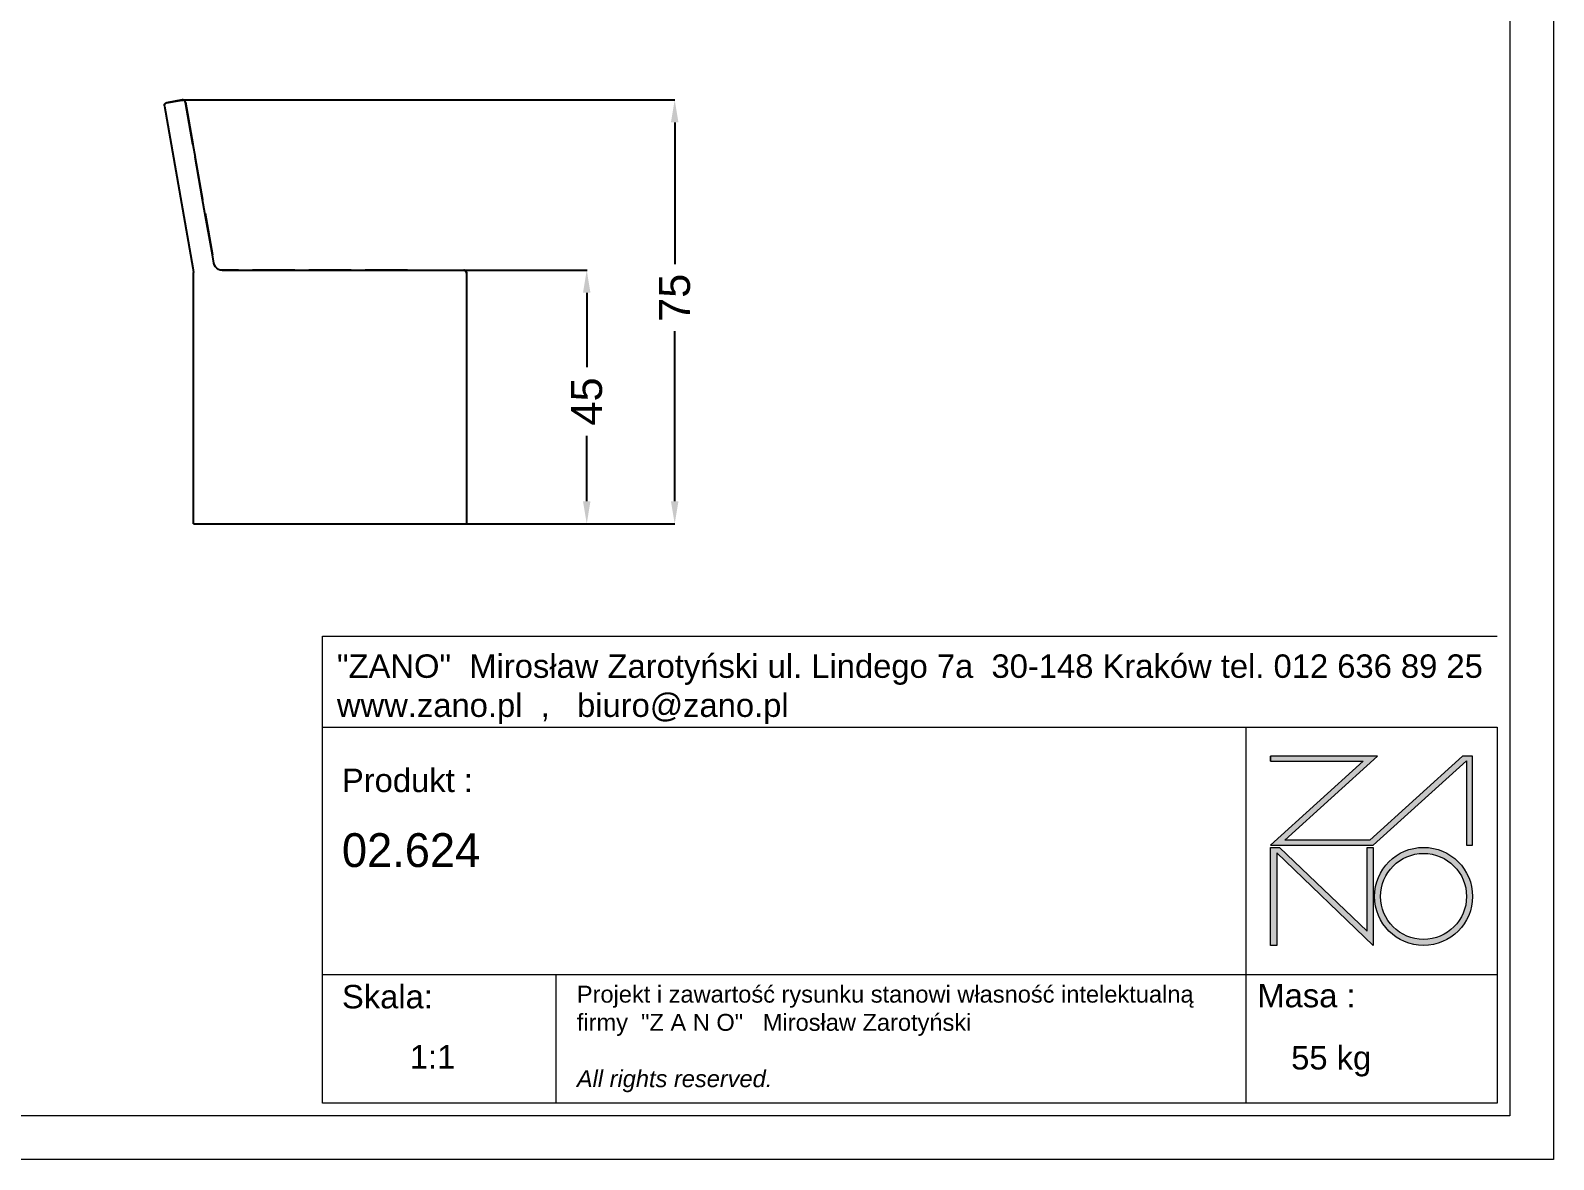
# Model space of a CAD drawing. Header units: inches. Extents: x -1533 to 3873, y -634 to 3374.
# Drawn here: x 1170 to 3873, y -634 to 1370 of the extents above; entities that cross this region are included whole.
import ezdxf

# ---------------------------------------------------------------- set-up
doc = ezdxf.new("R2010")
doc.units = ezdxf.units.IN
doc.header["$MEASUREMENT"] = 0
doc.layers.add('DIMS', color=7, linetype='Continuous')
doc.layers.add('tabelka', color=155, linetype='Continuous')
doc.styles.get("Standard").update_dxf_attribs({"font": 'arial.ttf'})
doc.dimstyles.new('ISO-25', dxfattribs={"dimtxt": 2.5, "dimasz": 2.5, "dimexe": 1.25, "dimexo": 0.625, "dimtad": 1, "dimtxsty": 'Standard', "dimcen": 2.5, "dimadec": 0, "dimazin": 0, "dimtfac": 1, "dimtmove": 0, "dimatfit": 3, "dimfxl": 1, "dimarcsym": 0})

# ---------------------------------------------------------------- blocks, each defined once
blk = doc.blocks.new('*D28')
at = {"layer": 'Defpoints', "color": 0, "transparency": 16777216}
for p in [(1938.9, 944.5), (1943.9, 494.5), (2157.1, 494.5)]:
    blk.add_point(p, dxfattribs=at)
at = {"layer": 'DIMS', "color": 0, "lineweight": -2, "transparency": 16777216}
for p, q in [((1939.4, 944.5), (2157.6, 944.5)), ((2157.1, 904.5), (2157.1, 772.3)), ((2157.1, 534.5), (2157.1, 650.9)), ((1944.4, 494.5), (2157.6, 494.5))]:
    blk.add_line(p, q, dxfattribs=at)
at = {"layer": 'DIMS', "color": 0, "transparency": 16777216}
for points in [[(2150.4, 904.5), (2163.7, 904.5), (2157.1, 944.5)], [(2150.4, 534.5), (2163.7, 534.5), (2157.1, 494.5)]]:
    blk.add_solid(points, dxfattribs=at)
at = {"layer": 'DIMS', "color": 0, "transparency": 16777216, "insert": (2157.1, 711.6), "char_height": 55, "attachment_point": 5, "rotation": 90}
blk.add_mtext('45', dxfattribs=at)
blk = doc.blocks.new('*D29')
at = {"layer": 'Defpoints', "color": 0, "transparency": 16777216}
for p in [(1439.9, 1246.8), (2100, 494.5), (2313.2, 494.5)]:
    blk.add_point(p, dxfattribs=at)
at = {"layer": 'DIMS', "color": 0, "lineweight": -2, "transparency": 16777216}
for p, q in [((1440.4, 1246.8), (2313.7, 1246.8)), ((2313.2, 1206.8), (2313.2, 955)), ((2313.2, 534.5), (2313.2, 836.2)), ((2100.5, 494.5), (2313.7, 494.5))]:
    blk.add_line(p, q, dxfattribs=at)
at = {"layer": 'DIMS', "color": 0, "transparency": 16777216}
for points in [[(2306.5, 1206.8), (2319.9, 1206.8), (2313.2, 1246.8)], [(2306.5, 534.5), (2319.9, 534.5), (2313.2, 494.5)]]:
    blk.add_solid(points, dxfattribs=at)
at = {"layer": 'DIMS', "color": 0, "transparency": 16777216, "insert": (2313.2, 895.6), "char_height": 55, "attachment_point": 5, "rotation": 90}
blk.add_mtext('75', dxfattribs=at)
blk = doc.blocks.new('zano')
at = {"layer": 'Defpoints', "lineweight": 5}
for points in [[(6270.2, 3716.2), (6270.2, 3707.4), (6434.8, 3707.4), (6270.2, 3558.4), (6452.4, 3558.4), (6617.9, 3708.2), (6617.9, 3558.4), (6628.6, 3558.4), (6628.6, 3716.2), (6610.7, 3716.2), (6446.1, 3567.2), (6295.4, 3567.2), (6459.9, 3716.2), (6270.2, 3716.2), (6270.2, 3707.4)], [(6270.2, 3554.4), (6286.2, 3554.4), (6441.7, 3405.6), (6441.7, 3554.4), (6452.4, 3554.4), (6452.4, 3380.5), (6281, 3544.6), (6281, 3380.5), (6270.2, 3380.5)]]:
    blk.add_hatch(color=251, dxfattribs=at).paths.add_polyline_path(points)
h = blk.add_hatch(color=251, dxfattribs=at)
h.paths.add_polyline_path([(6454.7, 3467.4, 1), (6628.6, 3467.4, 1)])
h.paths.add_polyline_path([(6617.9, 3467.4, -1), (6465.4, 3467.4, -1)], flags=16)
at = {"layer": 'Defpoints', "color": 251, "lineweight": 5}
blk.add_lwpolyline([(6434.8, 3707.4), (6270.2, 3558.4), (6452.4, 3558.4), (6617.9, 3708.2), (6617.9, 3558.4), (6628.6, 3558.4), (6628.6, 3716.2), (6610.7, 3716.2), (6446.1, 3567.2), (6295.4, 3567.2), (6459.9, 3716.2), (6270.2, 3716.2), (6270.2, 3707.4), (6432.1, 3707.4)], dxfattribs=at)
for points in [[(6270.2, 3716.2), (6270.2, 3707.4), (6434.8, 3707.4), (6270.2, 3558.4), (6452.4, 3558.4), (6617.9, 3708.2), (6617.9, 3558.4), (6628.6, 3558.4), (6628.6, 3716.2), (6610.7, 3716.2), (6446.1, 3567.2), (6295.4, 3567.2), (6459.9, 3716.2), (6270.2, 3716.2), (6270.2, 3707.4)], [(6270.2, 3554.4), (6286.2, 3554.4), (6441.7, 3405.6), (6441.7, 3554.4), (6452.4, 3554.4), (6452.4, 3380.5), (6281, 3544.6), (6281, 3380.5), (6270.2, 3380.5)]]:
    blk.add_lwpolyline(points, close=True, dxfattribs=at)
for radius in [87, 76.3]:
    blk.add_circle((6541.7, 3467.4), radius, dxfattribs=at)

msp = doc.modelspace()

# ---------------------------------------------------------------- linework, layer by layer
for p, q in [((1411.4, 1241.4), (1439, 1246.3)), ((1439.1, 1246.7), (1411.5, 1241.8)), ((1439, 1246.3), (1439.4, 1246.4)), ((1439.5, 1246.8), (1439.1, 1246.7)), ((1439.6, 1246.4), (1439.4, 1246.4)), ((1439.9, 1246.8), (1439.5, 1246.8)), ((1439.8, 1246.4), (1439.6, 1246.4)), ((1439.8, 1246.4), (1440.2, 1246.4)), ((1440.3, 1246.8), (1439.9, 1246.8)), ((1440.6, 1246.3), (1440.2, 1246.4)), ((1440.7, 1246.7), (1440.3, 1246.8)), ((1440.9, 1246.3), (1440.6, 1246.3)), ((1441.1, 1246.7), (1440.7, 1246.7)), ((1441.3, 1246.2), (1440.9, 1246.3)), ((1441.4, 1246.6), (1441.1, 1246.7)), ((1441.3, 1246.2), (1441.7, 1246)), ((1441.8, 1246.4), (1441.4, 1246.6)), ((1442.1, 1245.9), (1441.7, 1246)), ((1442.2, 1246.3), (1441.8, 1246.4)), ((1442.4, 1245.7), (1442.1, 1245.9)), ((1442.5, 1246.1), (1442.2, 1246.3)), ((1442.7, 1245.5), (1442.4, 1245.7)), ((1442.8, 1245.9), (1442.5, 1246.1)), ((1443, 1245.2), (1442.7, 1245.5)), ((1443.2, 1245.6), (1442.8, 1245.9)), ((1443.3, 1245), (1443, 1245.2)), ((1443.4, 1245.4), (1443.2, 1245.6)), ((1443.6, 1244.7), (1443.3, 1245)), ((1443.7, 1245.1), (1443.4, 1245.4)), ((1443.9, 1244.4), (1443.6, 1244.7)), ((1444, 1244.8), (1443.7, 1245.1)), ((1444.1, 1244.1), (1443.9, 1244.4)), ((1444.2, 1244.5), (1444, 1244.8)), ((1444.3, 1243.7), (1444.1, 1244.1)), ((1444.4, 1244.1), (1444.2, 1244.5)), ((1444.5, 1243.4), (1444.3, 1243.7)), ((1444.6, 1243.8), (1444.4, 1244.1)), ((1444.7, 1243.4), (1444.6, 1243.8)), ((1407.4, 1237.6), (1407.3, 1237.2)), ((1407.3, 1237.2), (1407.3, 1236.8)), ((1407.3, 1236.8), (1407.3, 1236.4)), ((1407.3, 1236.4), (1407.3, 1236)), ((1407.3, 1236), (1407.4, 1235.6)), ((1407.5, 1238), (1407.4, 1237.6)), ((1407.4, 1235.6), (1458.1, 948.8)), ((1407.6, 1238.4), (1407.5, 1238)), ((1407.5, 1238), (1407.6, 1238.4)), ((1407.6, 1238.4), (1407.7, 1238.8)), ((1407.8, 1238.7), (1407.6, 1238.4)), ((1407.7, 1238.8), (1407.9, 1239.1)), ((1408, 1239.1), (1407.8, 1238.7)), ((1407.9, 1239.1), (1408.1, 1239.5)), ((1408.2, 1239.4), (1408, 1239.1)), ((1408.1, 1239.5), (1408.3, 1239.8)), ((1408.2, 1239.4), (1408.4, 1239.7)), ((1408.3, 1239.8), (1408.5, 1240.1)), ((1408.7, 1240), (1408.4, 1239.7)), ((1408.5, 1240.1), (1408.8, 1240.4)), ((1409, 1240.3), (1408.7, 1240)), ((1408.8, 1240.4), (1409.1, 1240.7)), ((1409.3, 1240.5), (1409, 1240.3)), ((1409.1, 1240.7), (1409.4, 1240.9)), ((1409.3, 1240.5), (1409.6, 1240.7)), ((1409.4, 1240.9), (1409.7, 1241.1)), ((1409.9, 1240.9), (1409.6, 1240.7)), ((1409.7, 1241.1), (1410, 1241.3)), ((1409.9, 1240.9), (1410.3, 1241.1)), ((1410, 1241.3), (1410.4, 1241.5)), ((1410.7, 1241.2), (1410.3, 1241.1)), ((1410.4, 1241.5), (1410.8, 1241.6)), ((1410.7, 1241.2), (1411, 1241.4)), ((1410.8, 1241.6), (1411.1, 1241.8)), ((1411.4, 1241.4), (1411, 1241.4)), ((1411.1, 1241.8), (1411.5, 1241.8)), ((1444.6, 1243), (1444.5, 1243.4)), ((1444.7, 1242.6), (1444.6, 1243)), ((1444.8, 1243), (1444.7, 1243.4)), ((1444.8, 1242.2), (1444.7, 1242.6)), ((1444.9, 1242.6), (1444.8, 1243)), ((1458, 1167.7), (1444.8, 1242.2)), ((1444.9, 1242.6), (1457.9, 1168.8)), ((1457.9, 1168.8), (1458, 1168.4)), ((1458, 1168.4), (1458, 1168)), ((1458, 1168), (1458, 1167.7)), ((1458, 1167.7), (1462, 1145.2)), ((1462.1, 1144.9), (1462, 1145.2)), ((1475.4, 1069.5), (1462, 1145.2)), ((1462.2, 1144.6), (1462.1, 1144.9)), ((1462.3, 1144.2), (1462.2, 1144.6)), ((1462.3, 1144.2), (1475.3, 1070.3)), ((1475.3, 1070.3), (1475.3, 1069.9)), ((1475.3, 1069.9), (1475.4, 1069.5)), ((1479.4, 1046.4), (1475.4, 1069.5)), ((1475.4, 1069.5), (1475.4, 1069.5)), ((1479.5, 1046.1), (1479.4, 1046.4)), ((1492.6, 971.8), (1479.4, 1046.4)), ((1479.6, 1045.7), (1479.5, 1046.1)), ((1479.6, 1045.7), (1492.6, 971.8)), ((1458.1, 948.8), (1458.7, 944.5)), ((1492.6, 971.8), (1492.7, 971.6)), ((1495.3, 956.9), (1492.7, 971.6)), ((1496.3, 953.6), (1495.3, 956.9)), ((1498, 950.6), (1496.3, 953.6)), ((1500.4, 948), (1498, 950.6)), ((1503.3, 946.1), (1500.4, 948)), ((1506.6, 944.9), (1503.3, 946.1)), ((1458.7, 944.5), (1458.9, 940.2)), ((1458.9, 494.5), (1458.9, 940.2)), ((1510, 944.5), (1506.6, 944.9)), ((1510, 944.5), (1938.9, 944.5)), ((1513.9, 944.5), (1510, 944.5)), ((1526.4, 944.5), (1513.9, 944.5)), ((1538.9, 944.5), (1526.4, 944.5)), ((1576.4, 944.5), (1563.9, 944.5)), ((1588.9, 944.5), (1576.4, 944.5)), ((1601.4, 944.5), (1588.9, 944.5)), ((1613.9, 944.5), (1601.4, 944.5)), ((1626.4, 944.5), (1613.9, 944.5)), ((1638.9, 944.5), (1626.4, 944.5)), ((1676.4, 944.5), (1663.9, 944.5)), ((1688.9, 944.5), (1676.4, 944.5)), ((1701.4, 944.5), (1688.9, 944.5)), ((1713.9, 944.5), (1701.4, 944.5)), ((1726.4, 944.5), (1713.9, 944.5)), ((1738.9, 944.5), (1726.4, 944.5)), ((1776.4, 944.5), (1763.9, 944.5)), ((1788.9, 944.5), (1776.4, 944.5)), ((1801.4, 944.5), (1788.9, 944.5)), ((1813.9, 944.5), (1801.4, 944.5)), ((1826.4, 944.5), (1813.9, 944.5)), ((1838.9, 944.5), (1826.4, 944.5)), ((1938.9, 944.5), (1939.1, 944.5)), ((1939.2, 944.5), (1939.1, 944.5)), ((1939.3, 944.5), (1939.1, 944.5)), ((1939.9, 944.4), (1939.2, 944.5)), ((1939.2, 944.5), (1940.5, 944.2)), ((1939.7, 944.5), (1939.3, 944.5)), ((1939.9, 944.4), (1939.7, 944.5)), ((1939.9, 944.4), (1940.2, 944.4)), ((1940.2, 944.4), (1940.3, 944.3)), ((1940.5, 944.2), (1940.3, 944.3)), ((1940.4, 944.3), (1940.3, 944.3)), ((1940.7, 944.2), (1940.4, 944.3)), ((1940.7, 944.2), (1940.5, 944.2)), ((1940.8, 944.1), (1940.7, 944.2)), ((1940.8, 944.1), (1940.8, 944.1)), ((1941.1, 944), (1940.8, 944.1)), ((1941.1, 944), (1940.8, 944.1)), ((1941.1, 944), (1941.1, 944)), ((1941.2, 943.9), (1941.1, 944)), ((1942.1, 943.3), (1941.1, 944)), ((1941.4, 943.9), (1941.2, 943.9)), ((1941.5, 943.8), (1941.4, 943.9)), ((1941.8, 943.6), (1941.5, 943.8)), ((1941.7, 943.6), (1941.5, 943.8)), ((1942.1, 943.3), (1941.8, 943.6)), ((1942.2, 943.3), (1942.1, 943.3)), ((1942.2, 943.3), (1942.1, 943.3)), ((1942.2, 943.3), (1942.1, 943.3)), ((1942.3, 943.2), (1942.2, 943.3)), ((1942.3, 943.1), (1942.3, 943.2)), ((1942.4, 943.1), (1942.3, 943.1)), ((1942.7, 942.8), (1942.4, 943.1)), ((1943.3, 941.7), (1942.4, 943.1)), ((1942.9, 942.5), (1942.7, 942.8)), ((1942.9, 942.5), (1942.7, 942.6)), ((1943.1, 942.1), (1942.9, 942.5)), ((1943.2, 942), (1943.1, 942.1)), ((1943.2, 942), (1943.2, 942)), ((1943.3, 941.8), (1943.2, 942)), ((1943.3, 941.7), (1943.3, 941.8)), ((1943.4, 941.5), (1943.3, 941.8)), ((1943.4, 941.5), (1943.3, 941.7)), ((1943.5, 941.4), (1943.4, 941.5)), ((1943.6, 941.1), (1943.5, 941.4)), ((1943.5, 941.4), (1943.9, 939.5)), ((1943.7, 940.9), (1943.6, 941.1)), ((1943.7, 940.8), (1943.7, 940.9)), ((1943.7, 940.7), (1943.7, 940.8)), ((1943.8, 940.3), (1943.7, 940.7)), ((1943.8, 940.3), (1943.7, 940.7)), ((1943.9, 939.9), (1943.8, 940.3)), ((1943.9, 939.5), (1943.9, 939.9)), ((1943.9, 939.5), (1943.9, 494.5)), ((1458.9, 494.5), (1943.9, 494.5))]:
    msp.add_line(p, q)
at = {"layer": 'tabelka', "lineweight": 5}
for p, q in [((1688, 295.2), (3773, 295.2)), ((1688, 133.4), (1688, 295.2)), ((1688, 295.2), (3773, 295.2)), ((3327.1, 133.4), (3327.1, -305.2)), ((1688, -305.2), (3773, -305.2)), ((2102.3, -305.2), (2102.3, -533.8)), ((3327.1, -305.2), (3327.1, -533.8))]:
    msp.add_line(p, q, dxfattribs=at)
for points in [[(-1533.4, 3373.9), (3873, 3373.9), (3873, -633.8), (-1533.4, -633.8)], [(-1456, 3296.5), (3795.6, 3296.5), (3795.6, -556.4), (-1456, -556.4)], [(1688, 133.4), (3773, 133.4), (3773, -533.8), (1688, -533.8)]]:
    msp.add_lwpolyline(points, close=True, dxfattribs=at)

# ---------------------------------------------------------------- block references
msp.add_blockref('zano', (-2899.4, -3634.2))

# ---------------------------------------------------------------- texts
at = {"layer": 'tabelka', "lineweight": 5, "attachment_point": 1}
for s, insert, char_height, width in [('{\\fArial|b0|i0|c238|p34;"ZANO"  Mirosław Zarotyński ul. Lindego 7a  30-148 Kraków tel. 012 636 89 25\\Pwww.zano.pl  ,   biuro@zano.pl}', (1713.7, 262.7), 41.595, 2040.38), ('{\\fArial|b0|i0|c238|p34;Produkt : }', (1722.6, 60), 41.595, 265.273), ('{\\fCentury Gothic|b0|i0|c238|p34;02.624}', (1722.6, -54.6), 60, 849.376), ('{\\fArial|b0|i0|c238|p34;Skala: }', (1722.6, -323.9), 41.595, 191.675), ('{\\fArial|b0|i0|c238|p34;Masa :}', (3347.3, -322), 41.595, 200.457), ('{\\fArial|b0|i0|c238|p34;1:1}', (1843.1, -430.7), 41.595, 42.482), ('{\\fArial|b0|i0|c238|p34;55 kg}', (3407.3, -432.4), 41.595, 290.547)]:
    msp.add_mtext(s, dxfattribs=dict(at, insert=insert, char_height=char_height, width=width))
at = {"layer": 'tabelka', "color": 1, "lineweight": 5, "insert": (2139.5, -325.3), "char_height": 30, "width": 1186.12, "attachment_point": 1}
msp.add_mtext('{\\fArial|b0|i0|c0|p34;Projekt i zawartość rysunku stanowi własność intelektualną firmy \\fArial|b0|i0|c238|p34; "Z A N O"   Mirosław Zarotyński\\fArial|b0|i1|c238|p34;\\P\\PAll rights reserved.}', dxfattribs=at)

# ---------------------------------------------------------------- dimensions: what is measured, and where the dimension line sits
at = {"layer": 'DIMS'}
for base, p1, p2, text, picture, middle in [((2313.2, 494.5), (1439.9, 1246.8), (2100, 494.5), '75', '*D29', (2313.2, 895.6)), ((2157.1, 494.5), (1938.9, 944.5), (1943.9, 494.5), '45', '*D28', (2157.1, 711.6))]:
    dim = msp.add_linear_dim(base=base, p1=p1, p2=p2, angle=270, text=text, dimstyle='ISO-25', override={"dimtxt": 55, "dimasz": 40, "dimexe": 0.5, "dimexo": 0.5, "dimgap": 20, "dimtad": 0, "dimtih": 1, "dimtoh": 1, "dimdec": 0, "dimzin": 0, "dimadec": 2, "dimtfac": 2, "dimtdec": 1, "dimtzin": 0}, dxfattribs=at)
    dim.commit()
    dim.dimension.update_dxf_attribs({"geometry": picture, "text_midpoint": middle, "dimtype": 160, "text_rotation": 90})

doc.saveas('drawing.dxf')
